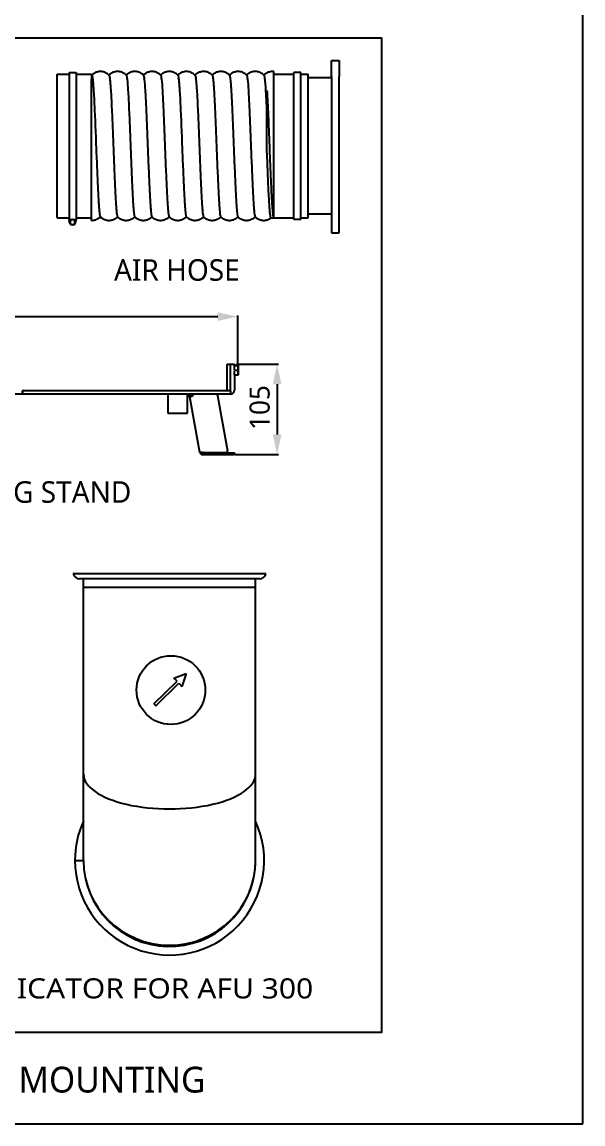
# Model space of a CAD drawing. Header units: millimetres. Extents: x 0 to 2800, y 0 to 1980.
# Drawn here: x 2148 to 2800, y 0 to 1281 of the extents above; entities that cross this region are included whole.
import ezdxf
from ezdxf.enums import TextEntityAlignment as Align

# ---------------------------------------------------------------- set-up
doc = ezdxf.new("R2010")
doc.units = ezdxf.units.MM
doc.header["$LTSCALE"] = 154
doc.header["$PDMODE"] = 3
doc.header["$PDSIZE"] = 8
doc.layers.get('0').update_dxf_attribs({"linetype": 'CONTINUOUS'})
doc.layers.get('Defpoints').update_dxf_attribs({"linetype": 'CONTINUOUS'})
doc.styles.get("Standard").update_dxf_attribs({"font": 'msyh.ttc'})
doc.dimstyles.new('DIMSTYLE_2', dxfattribs={"dimtxt": 23.333333, "dimasz": 23.333333, "dimexe": 1.5, "dimexo": 1, "dimgap": 0.875, "dimtad": 1, "dimdec": 0, "dimdsep": 46, "dimtxsty": 'Standard', "dimblk": '_FILLED', "dimblk1": '_FILLED', "dimblk2": '_FILLED', "dimcen": 0.09, "dimazin": 2, "dimtp": 0.01, "dimtm": 0.01, "dimtfac": 1, "dimtdec": 0, "dimtofl": 0, "dimtmove": 0, "dimatfit": 3, "dimldrblk": '_FILLED', "dimfxl": 1, "dimtolj": 1, "dimarcsym": 0})

# ---------------------------------------------------------------- blocks, each defined once
blk = doc.blocks.new('_FILLED')
at = {"color": 0, "linetype": 'ByBlock'}
blk.add_solid([(0, 0), (-1, 0.214), (-1, -0.214)], dxfattribs=at)
blk = doc.blocks.new('*D161')
at = {"color": 0, "linetype": 'Continuous', "lineweight": -2}
for p, q in [((1792.6, 883.1), (1792.6, 940.1)), ((1816, 938.6), (2375.3, 938.6)), ((2398.6, 882.8), (2398.6, 940.1))]:
    blk.add_line(p, q, dxfattribs=at)
at = {"layer": 'Defpoints', "color": 0}
for p in [(2398.6, 938.6), (1792.6, 882.1), (2398.6, 881.8)]:
    blk.add_point(p, dxfattribs=at)
at = {"color": 0, "linetype": 'ByBlock', "lineweight": -2, "xscale": 23.3333333333, "yscale": 23.3333333333, "zscale": 23.3333333333, "rotation": 180}
blk.add_blockref('_FILLED', (1792.6, 938.6), dxfattribs=at)
at = {"color": 0, "linetype": 'ByBlock', "lineweight": -2, "xscale": 23.3333333333, "yscale": 23.3333333333, "zscale": 23.3333333333}
blk.add_blockref('_FILLED', (2398.6, 938.6), dxfattribs=at)
at = {"color": 0, "insert": (2106.7, 970.6), "char_height": 23.33, "attachment_point": 2, "line_spacing_factor": 0.9}
blk.add_mtext('\\A1;607', dxfattribs=at)
blk = doc.blocks.new('*D162')
at = {"color": 0, "linetype": 'Continuous', "lineweight": -2}
for p, q in [((2397, 883.3), (2445.9, 883.3)), ((2444.4, 860), (2444.4, 801.6)), ((2395.5, 778.3), (2445.9, 778.3))]:
    blk.add_line(p, q, dxfattribs=at)
at = {"layer": 'Defpoints', "color": 0}
for p in [(2396, 883.3), (2394.5, 778.3), (2444.4, 778.3)]:
    blk.add_point(p, dxfattribs=at)
at = {"color": 0, "linetype": 'ByBlock', "lineweight": -2, "xscale": 23.3333333333, "yscale": 23.3333333333, "zscale": 23.3333333333}
for p, rotation in [((2444.4, 883.3), 90), ((2444.4, 778.3), 270)]:
    blk.add_blockref('_FILLED', p, dxfattribs=dict(at, rotation=rotation))
at = {"color": 0, "insert": (2412.4, 832.9), "char_height": 23.33, "attachment_point": 2, "rotation": 90, "line_spacing_factor": 0.9}
blk.add_mtext('\\A1;105', dxfattribs=at)
blk = doc.blocks.new('ARROW_4_BL0', base_point=(2413.8, 438.7))
at = {"color": 7, "linetype": 'Continuous'}
for p, q in [((2395, 422.2), (2422, 448.5)), ((2418.4, 452.2), (2432.6, 457.4)), ((2422, 448.5), (2418.4, 452.2)), ((2432.6, 457.4), (2427.7, 442.6)), ((2397.2, 419.9), (2424.1, 446.3)), ((2424.1, 446.3), (2427.7, 442.6)), ((2395, 422.2), (2397.2, 419.9))]:
    blk.add_line(p, q, dxfattribs=at)

msp = doc.modelspace()

# ---------------------------------------------------------------- linework, layer by layer
at = {"linetype": 'Continuous'}
for p, q in [((2800, 0), (2800, 1980)), ((2188.6354, 1053.42289), (2188.6354, 1220.62289)), ((2188.6354, 1220.62289), (2202.61729, 1220.62289)), ((2202.61729, 1222.62289), (2202.61729, 1051.42289)), ((2202.61729, 1222.62289), (2210.61729, 1222.62289)), ((2210.61729, 1222.62289), (2210.61729, 1051.42289)), ((2210.61729, 1220.62289), (2228.6354, 1220.62289)), ((2228.6354, 1220.62289), (2228.6354, 1214.26524)), ((2229.6369, 1220.01105), (2228.92351, 1219.3358)), ((2249.04388, 1219.18434), (2248.84885, 1219.38417)), ((2269.04388, 1219.18434), (2268.84885, 1219.38417)), ((2289.04388, 1219.18434), (2288.84885, 1219.38417)), ((2309.04388, 1219.18434), (2308.84885, 1219.38417)), ((2329.04388, 1219.18434), (2328.84885, 1219.38417)), ((2349.04388, 1219.18434), (2348.84885, 1219.38417)), ((2369.04388, 1219.18434), (2368.84885, 1219.38417)), ((2389.04388, 1219.18434), (2388.84885, 1219.38417)), ((2409.04388, 1219.18434), (2408.84885, 1219.38417)), ((2429.04388, 1219.18434), (2428.84885, 1219.38417)), ((2440.6354, 1053.23144), (2440.6354, 1223.42003)), ((2440.6354, 1220.62289), (2463.8354, 1220.62289)), ((2471.8354, 1222.62289), (2463.8354, 1222.62289)), ((2463.8354, 1051.42289), (2463.8354, 1222.62289)), ((2471.8354, 1051.42289), (2471.8354, 1222.62289)), ((2471.8354, 1220.62289), (2480.6354, 1220.62289)), ((2480.6354, 1053.42289), (2480.6354, 1220.62289)), ((2507.8354, 1217.82289), (2507.8354, 1056.22289)), ((2516.5949, 1056.05429), (2516.5949, 1217.73409)), ((2228.6354, 1050.51969), (2228.6354, 1214.26403)), ((2389.90623, 1215.23512), (2389.91099, 1215.19633)), ((2389.90623, 1215.23194), (2389.91099, 1215.19633)), ((2507.8354, 1216.22289), (2480.6354, 1216.22289)), ((2432.6354, 1130.47623), (2432.6354, 1201.34895)), ((2188.6354, 1053.42289), (2202.61729, 1053.42289)), ((2202.61729, 1051.42289), (2210.61729, 1051.42289)), ((2202.61729, 1050.01503), (2202.61729, 1051.23233)), ((2210.61729, 1053.42289), (2228.6354, 1053.42289)), ((2210.61729, 1050.01503), (2210.61729, 1051.23233)), ((2228.6354, 1050.52013), (2228.91026, 1050.51741)), ((2228.9098, 1050.51738), (2229.30087, 1050.52289)), ((2238.77662, 1054.86122), (2238.92351, 1054.70998)), ((2258.77662, 1054.86122), (2258.92351, 1054.70998)), ((2278.77662, 1054.86122), (2278.92351, 1054.70998)), ((2298.77662, 1054.86122), (2298.92351, 1054.70998)), ((2318.77662, 1054.86122), (2318.92351, 1054.70998)), ((2338.77681, 1054.86102), (2338.89111, 1054.74295)), ((2358.77662, 1054.86122), (2358.92351, 1054.70998)), ((2378.77662, 1054.86122), (2378.92351, 1054.70998)), ((2398.77662, 1054.86122), (2398.92351, 1054.70998)), ((2418.77662, 1054.86122), (2418.92351, 1054.70998)), ((2437.39347, 1053.42289), (2440.3791, 1053.42289)), ((2440.6354, 1053.42289), (2463.8354, 1053.42289)), ((2471.8354, 1051.42289), (2463.8354, 1051.42289)), ((2471.8354, 1053.42289), (2480.6354, 1053.42289)), ((2507.8354, 1057.82289), (2480.6354, 1057.82289)), ((2386.39187, 883.30102), (2394.87358, 883.30102)), ((2386.39187, 853.30102), (2386.39187, 883.30102)), ((2390.3311, 853.30102), (2390.3311, 883.30102)), ((2398.63234, 876.14933), (2394.80616, 876.14933)), ((2394.87358, 883.30102), (2394.87358, 881.84516)), ((2394.87358, 881.8753), (2398.63234, 881.8753)), ((2398.63234, 881.72361), (2394.87358, 881.72361)), ((2394.87358, 876.85151), (2394.87358, 881.72361)), ((2394.87358, 870.72675), (2394.87358, 875.46626)), ((2399.12358, 881.79946), (2399.12358, 870.80259)), ((2398.63234, 870.72675), (2394.87358, 870.72675)), ((2394.87358, 870.72675), (2394.87358, 853.30102)), ((2390.1558, 848.30102), (1801.59136, 848.30102)), ((2390.1558, 852.30102), (2147.91095, 852.30102)), ((2147.91095, 852.30102), (2147.91095, 848.30102)), ((2148.7789, 848.30102), (2148.7789, 852.30102)), ((2317.52616, 848.30102), (2317.52616, 826.30102)), ((2340.03971, 826.30102), (2340.03971, 848.30102)), ((2340.03971, 846.30102), (2342.03971, 846.30102)), ((2341.03971, 846.30102), (2341.03971, 848.30102)), ((2343.02452, 845.47467), (2345.97894, 845.99562)), ((2345.8678, 846.62596), (2347.27334, 848.30102)), ((2345.97894, 845.99562), (2345.8678, 846.62596)), ((2375.25929, 846.94287), (2386.58747, 782.69756)), ((2390.1558, 852.30102), (2390.1558, 848.30102)), ((2354.43192, 780.78008), (2343.02452, 845.47467)), ((2317.52616, 826.30102), (2340.03971, 826.30102)), ((2354.43192, 780.78008), (2357.38635, 781.30102)), ((2357.38635, 781.30102), (2357.55399, 780.35026)), ((2357.38635, 780.30102), (2357.55399, 780.30102)), ((2357.38635, 778.30102), (2357.38635, 780.30102)), ((2357.38635, 778.30102), (2394.86905, 778.30102)), ((2384.61785, 780.35026), (2357.55399, 780.35026)), ((2384.86919, 780.30102), (2394.86905, 780.30102)), ((2394.86905, 780.30102), (2394.86905, 778.30102)), ((2208.41981, 639.88297), (2207.4338, 639.71631)), ((2431.23799, 639.71631), (2207.4338, 639.71631)), ((2208.41981, 639.88297), (2430.25197, 639.88297)), ((2424.33589, 633.88297), (2214.33589, 633.88297)), ((2219.33593, 306.31987), (2219.33589, 633.88297)), ((2419.33589, 406.68559), (2419.33589, 633.88297)), ((2430.25197, 639.88297), (2431.23799, 639.71631)), ((2419.33589, 623.88297), (2219.33784, 623.88297)), ((2419.33586, 306.31987), (2419.33586, 406.65034)), ((2209.33594, 306.50185), (2219.33593, 306.49312)), ((2209.33594, 306.30986), (2219.33071, 306.31858)), ((0, 0), (2800, 0))]:
    msp.add_line(p, q, dxfattribs=at)
for p, q in [((2507.8354, 1216.22289), (2507.8354, 1236.22289)), ((2507.8354, 1236.22289), (2516.5949, 1236.22289)), ((2516.5949, 1236.22289), (2516.5949, 1217.73409)), ((2507.8354, 1056.22289), (2507.8354, 1036.22289)), ((2516.59494, 1036.22289), (2516.5949, 1056.05429)), ((2507.8354, 1036.22289), (2516.59494, 1036.22289))]:
    msp.add_line(p, q)
msp.add_lwpolyline([(1472.55821, 1262.74778), (2565.67544, 1262.74778), (2565.67544, 106.14533), (1472.55821, 106.14533)], close=True)
for points in [[(2229.04386, 1219.18432), (2228.84886, 1219.38412), (2228.6354, 1219.59409)], [(2238.91029, 1223.5284), (2238.45239, 1223.52085), (2237.33091, 1223.43865), (2236.22651, 1223.26802), (2235.15198, 1223.01287), (2234.11442, 1222.67886), (2233.11556, 1222.26946), (2232.15996, 1221.78892), (2231.25715, 1221.24615), (2230.41494, 1220.65049), (2229.6369, 1220.01105)], [(2248.84885, 1219.38417), (2248.12792, 1220.05974), (2247.34301, 1220.69778), (2246.49495, 1221.29035), (2245.58765, 1221.82865), (2244.62891, 1222.3037), (2243.62829, 1222.70689), (2242.59066, 1223.0343), (2241.51787, 1223.28264), (2240.41705, 1223.44667), (2239.30087, 1223.52289), (2238.9098, 1223.5284)], [(2258.91031, 1223.5284), (2258.46775, 1223.52135), (2257.35292, 1223.44113), (2256.2461, 1223.27184), (2255.15643, 1223.01411), (2254.09557, 1222.67196), (2253.07714, 1222.25188), (2252.10624, 1221.75914), (2251.19219, 1221.20344), (2250.35115, 1220.60147), (2249.58731, 1219.96705), (2248.89597, 1219.30778)], [(2268.84885, 1219.38417), (2268.12792, 1220.05974), (2267.34301, 1220.69778), (2266.49495, 1221.29035), (2265.58765, 1221.82865), (2264.62891, 1222.3037), (2263.62829, 1222.70689), (2262.59066, 1223.0343), (2261.51787, 1223.28264), (2260.41705, 1223.44667), (2259.30087, 1223.52289), (2258.9098, 1223.5284)], [(2278.91033, 1223.5284), (2278.52684, 1223.52311), (2277.45167, 1223.45186), (2276.36349, 1223.29414), (2275.26508, 1223.04398), (2274.17499, 1222.70083), (2273.12583, 1222.27414), (2272.12447, 1221.76928), (2271.18049, 1221.1957), (2270.3236, 1220.58012), (2269.56008, 1219.94272), (2268.91071, 1219.32079)], [(2288.84885, 1219.38417), (2288.12792, 1220.05974), (2287.34301, 1220.69778), (2286.49495, 1221.29035), (2285.58765, 1221.82865), (2284.62891, 1222.3037), (2283.62829, 1222.70689), (2282.59066, 1223.0343), (2281.51787, 1223.28264), (2280.41705, 1223.44667), (2279.30087, 1223.52289), (2278.9098, 1223.5284)], [(2298.91029, 1223.5284), (2298.45239, 1223.52085), (2297.33091, 1223.43865), (2296.22651, 1223.26802), (2295.15198, 1223.01287), (2294.11442, 1222.67886), (2293.11556, 1222.26946), (2292.15996, 1221.78892), (2291.25715, 1221.24615), (2290.41494, 1220.65049), (2289.6369, 1220.01105), (2288.92351, 1219.3358), (2288.90624, 1219.31802)], [(2308.84885, 1219.38417), (2308.12792, 1220.05974), (2307.34301, 1220.69778), (2306.49495, 1221.29035), (2305.58765, 1221.82865), (2304.62891, 1222.3037), (2303.62829, 1222.70689), (2302.59066, 1223.0343), (2301.51787, 1223.28264), (2300.41705, 1223.44667), (2299.30087, 1223.52289), (2298.9098, 1223.5284)], [(2318.91029, 1223.5284), (2318.45239, 1223.52085), (2317.33091, 1223.43865), (2316.22651, 1223.26802), (2315.15198, 1223.01287), (2314.11442, 1222.67886), (2313.11556, 1222.26946), (2312.15996, 1221.78892), (2311.25715, 1221.24615), (2310.41494, 1220.65049), (2309.6369, 1220.01105), (2308.92351, 1219.3358), (2308.90624, 1219.31802)], [(2328.84885, 1219.38417), (2328.12792, 1220.05974), (2327.34301, 1220.69778), (2326.49495, 1221.29035), (2325.58765, 1221.82865), (2324.62891, 1222.3037), (2323.62829, 1222.70689), (2322.59066, 1223.0343), (2321.51787, 1223.28264), (2320.41705, 1223.44667), (2319.30087, 1223.52289), (2318.9098, 1223.5284)], [(2338.91029, 1223.5284), (2338.45239, 1223.52085), (2337.33091, 1223.43865), (2336.22651, 1223.26802), (2335.15198, 1223.01287), (2334.11442, 1222.67886), (2333.11556, 1222.26946), (2332.15996, 1221.78892), (2331.25715, 1221.24615), (2330.41494, 1220.65049), (2329.6369, 1220.01105), (2328.92351, 1219.3358), (2328.90624, 1219.31802)], [(2348.84885, 1219.38417), (2348.12792, 1220.05974), (2347.34301, 1220.69778), (2346.49495, 1221.29035), (2345.58765, 1221.82865), (2344.62891, 1222.3037), (2343.62829, 1222.70689), (2342.59066, 1223.0343), (2341.51787, 1223.28264), (2340.41705, 1223.44667), (2339.30087, 1223.52289), (2338.9098, 1223.5284)], [(2358.91029, 1223.5284), (2358.45239, 1223.52085), (2357.33091, 1223.43865), (2356.22651, 1223.26802), (2355.15198, 1223.01287), (2354.11442, 1222.67886), (2353.11556, 1222.26946), (2352.15996, 1221.78892), (2351.25715, 1221.24615), (2350.41494, 1220.65049), (2349.6369, 1220.01105), (2348.92351, 1219.3358), (2348.90624, 1219.31802)], [(2368.84885, 1219.38417), (2368.12792, 1220.05974), (2367.34301, 1220.69778), (2366.49495, 1221.29035), (2365.58765, 1221.82865), (2364.62891, 1222.3037), (2363.62829, 1222.70689), (2362.59066, 1223.0343), (2361.51787, 1223.28264), (2360.41705, 1223.44667), (2359.30087, 1223.52289), (2358.9098, 1223.5284)], [(2378.91029, 1223.5284), (2378.45239, 1223.52085), (2377.33091, 1223.43865), (2376.22651, 1223.26802), (2375.15198, 1223.01287), (2374.11442, 1222.67886), (2373.11556, 1222.26946), (2372.15996, 1221.78892), (2371.25715, 1221.24615), (2370.41494, 1220.65049), (2369.6369, 1220.01105), (2368.92351, 1219.3358), (2368.90624, 1219.31802)], [(2388.84885, 1219.38417), (2388.12792, 1220.05974), (2387.34301, 1220.69778), (2386.49495, 1221.29035), (2385.58765, 1221.82865), (2384.62891, 1222.3037), (2383.62829, 1222.70689), (2382.59066, 1223.0343), (2381.51787, 1223.28264), (2380.41705, 1223.44667), (2379.30087, 1223.52289), (2378.9098, 1223.5284)], [(2398.91029, 1223.5284), (2398.45239, 1223.52085), (2397.33091, 1223.43865), (2396.22651, 1223.26802), (2395.15198, 1223.01287), (2394.11442, 1222.67886), (2393.11556, 1222.26946), (2392.15996, 1221.78892), (2391.25715, 1221.24615), (2390.41494, 1220.65049), (2389.6369, 1220.01105), (2388.92351, 1219.3358), (2388.90624, 1219.31802)], [(2408.84885, 1219.38417), (2408.12792, 1220.05974), (2407.34301, 1220.69778), (2406.49495, 1221.29035), (2405.58765, 1221.82865), (2404.62891, 1222.3037), (2403.62829, 1222.70689), (2402.59066, 1223.0343), (2401.51787, 1223.28264), (2400.41705, 1223.44667), (2399.30087, 1223.52289), (2398.9098, 1223.5284)], [(2418.91033, 1223.5284), (2418.50904, 1223.5226), (2417.42207, 1223.44872), (2416.32856, 1223.28761), (2415.23335, 1223.03536), (2414.15275, 1222.6928), (2413.11319, 1222.26839), (2412.12076, 1221.76722), (2411.18526, 1221.19886), (2410.33267, 1220.58716), (2409.56874, 1219.95047), (2408.88408, 1219.29565)], [(2428.84885, 1219.38417), (2428.12792, 1220.05974), (2427.34301, 1220.69778), (2426.49495, 1221.29035), (2425.58765, 1221.82865), (2424.62891, 1222.3037), (2423.62829, 1222.70689), (2422.59066, 1223.0343), (2421.51787, 1223.28264), (2420.41705, 1223.44667), (2419.30087, 1223.52289), (2418.9098, 1223.5284)], [(2438.91029, 1223.5284), (2438.45239, 1223.52085), (2437.33091, 1223.43865), (2436.22651, 1223.26802), (2435.15198, 1223.01287), (2434.11442, 1222.67886), (2433.11556, 1222.26946), (2432.15996, 1221.78892), (2431.25715, 1221.24615), (2430.41494, 1220.65049), (2429.6369, 1220.01105), (2428.92351, 1219.3358), (2428.90624, 1219.31802)], [(2440.6354, 1223.42124), (2440.41705, 1223.44667), (2439.30087, 1223.5229), (2438.9098, 1223.52841)], [(2229.30087, 1050.52289), (2230.41705, 1050.59912), (2231.51787, 1050.76314), (2232.59066, 1051.01149), (2233.62829, 1051.3389), (2234.62891, 1051.74208), (2235.58765, 1052.21713), (2236.49495, 1052.75544), (2237.34301, 1053.34801), (2238.12792, 1053.98604), (2238.84885, 1054.66161), (2238.91339, 1054.72774)], [(2238.92351, 1054.70998), (2239.6369, 1054.03473), (2240.41494, 1053.3953), (2241.25715, 1052.79964), (2242.15996, 1052.25686), (2243.11556, 1051.77632), (2244.11442, 1051.36692), (2245.15198, 1051.03291), (2246.22651, 1050.77776), (2247.33091, 1050.60714), (2248.45239, 1050.52493), (2248.91029, 1050.51738)], [(2248.9098, 1050.51738), (2249.30087, 1050.52289), (2250.41705, 1050.59912), (2251.51787, 1050.76314), (2252.59066, 1051.01149), (2253.62829, 1051.3389), (2254.62891, 1051.74208), (2255.58765, 1052.21713), (2256.49495, 1052.75544), (2257.34301, 1053.34801), (2258.12792, 1053.98604), (2258.84885, 1054.66161), (2258.91339, 1054.72774)], [(2258.92351, 1054.70998), (2259.6369, 1054.03473), (2260.41494, 1053.3953), (2261.25715, 1052.79964), (2262.15996, 1052.25686), (2263.11556, 1051.77632), (2264.11442, 1051.36692), (2265.15198, 1051.03291), (2266.22651, 1050.77776), (2267.33091, 1050.60714), (2268.45239, 1050.52493), (2268.91029, 1050.51738)], [(2268.9098, 1050.51738), (2269.30087, 1050.52289), (2270.41705, 1050.59912), (2271.51787, 1050.76314), (2272.59066, 1051.01149), (2273.62829, 1051.3389), (2274.62891, 1051.74208), (2275.58765, 1052.21713), (2276.49495, 1052.75544), (2277.34301, 1053.34801), (2278.12792, 1053.98604), (2278.84885, 1054.66161), (2278.91339, 1054.72774)], [(2278.92351, 1054.70998), (2279.6369, 1054.03473), (2280.41494, 1053.3953), (2281.25715, 1052.79964), (2282.15996, 1052.25686), (2283.11556, 1051.77632), (2284.11442, 1051.36692), (2285.15198, 1051.03291), (2286.22651, 1050.77776), (2287.33091, 1050.60714), (2288.45239, 1050.52493), (2288.91029, 1050.51738)], [(2288.9098, 1050.51738), (2289.30087, 1050.52289), (2290.41705, 1050.59912), (2291.51787, 1050.76314), (2292.59066, 1051.01149), (2293.62829, 1051.3389), (2294.62891, 1051.74208), (2295.58765, 1052.21713), (2296.49495, 1052.75544), (2297.34301, 1053.34801), (2298.12792, 1053.98604), (2298.84885, 1054.66161), (2298.91339, 1054.72774)], [(2298.92351, 1054.70998), (2299.6369, 1054.03473), (2300.41494, 1053.3953), (2301.25715, 1052.79964), (2302.15996, 1052.25686), (2303.11556, 1051.77632), (2304.11442, 1051.36692), (2305.15198, 1051.03291), (2306.22651, 1050.77776), (2307.33091, 1050.60714), (2308.45239, 1050.52493), (2308.91029, 1050.51738)], [(2308.9098, 1050.51738), (2309.30087, 1050.52289), (2310.41705, 1050.59912), (2311.51787, 1050.76314), (2312.59066, 1051.01149), (2313.62829, 1051.3389), (2314.62891, 1051.74208), (2315.58765, 1052.21713), (2316.49495, 1052.75544), (2317.34301, 1053.34801), (2318.12792, 1053.98604), (2318.84885, 1054.66161), (2318.91339, 1054.72774)], [(2318.92351, 1054.70998), (2319.6369, 1054.03473), (2320.41494, 1053.3953), (2321.25715, 1052.79964), (2322.15996, 1052.25686), (2323.11556, 1051.77632), (2324.11442, 1051.36692), (2325.15198, 1051.03291), (2326.22651, 1050.77776), (2327.33091, 1050.60714), (2328.45239, 1050.52493), (2328.91029, 1050.51738)], [(2328.9098, 1050.51738), (2329.30087, 1050.52289), (2330.41705, 1050.59912), (2331.51787, 1050.76314), (2332.59066, 1051.01149), (2333.62829, 1051.3389), (2334.62891, 1051.74208), (2335.58765, 1052.21713), (2336.49495, 1052.75544), (2337.34301, 1053.34801), (2338.12792, 1053.98604), (2338.84885, 1054.66161), (2338.91338, 1054.72773)], [(2338.89111, 1054.74295), (2339.58204, 1054.08342), (2340.35105, 1053.44439), (2341.2066, 1052.83282), (2342.14292, 1052.26628), (2343.13529, 1051.76734), (2344.1746, 1051.34509), (2345.25396, 1051.00481), (2346.34635, 1050.75484), (2347.43528, 1050.59566), (2348.51626, 1050.52297), (2348.91033, 1050.51738)], [(2348.9098, 1050.51738), (2349.30087, 1050.52289), (2350.41705, 1050.59912), (2351.51787, 1050.76314), (2352.59066, 1051.01149), (2353.62829, 1051.3389), (2354.62891, 1051.74208), (2355.58765, 1052.21713), (2356.49495, 1052.75544), (2357.34301, 1053.34801), (2358.12792, 1053.98604), (2358.84885, 1054.66161), (2358.91339, 1054.72774)], [(2358.92351, 1054.70998), (2359.6369, 1054.03473), (2360.41494, 1053.3953), (2361.25715, 1052.79964), (2362.15996, 1052.25686), (2363.11556, 1051.77632), (2364.11442, 1051.36692), (2365.15198, 1051.03291), (2366.22651, 1050.77776), (2367.33091, 1050.60714), (2368.45239, 1050.52493), (2368.91029, 1050.51738)], [(2368.9098, 1050.51738), (2369.30087, 1050.52289), (2370.41705, 1050.59912), (2371.51787, 1050.76314), (2372.59066, 1051.01149), (2373.62829, 1051.3389), (2374.62891, 1051.74208), (2375.58765, 1052.21713), (2376.49495, 1052.75544), (2377.34301, 1053.34801), (2378.12792, 1053.98604), (2378.84885, 1054.66161), (2378.91339, 1054.72774)], [(2378.92351, 1054.70998), (2379.6369, 1054.03473), (2380.41494, 1053.3953), (2381.25715, 1052.79964), (2382.15996, 1052.25686), (2383.11556, 1051.77632), (2384.11442, 1051.36692), (2385.15198, 1051.03291), (2386.22651, 1050.77776), (2387.33091, 1050.60714), (2388.45239, 1050.52493), (2388.91029, 1050.51738)], [(2388.9098, 1050.51738), (2389.30087, 1050.52289), (2390.41705, 1050.59912), (2391.51787, 1050.76314), (2392.59066, 1051.01149), (2393.62829, 1051.3389), (2394.62891, 1051.74208), (2395.58765, 1052.21713), (2396.49495, 1052.75544), (2397.34301, 1053.34801), (2398.12792, 1053.98604), (2398.84885, 1054.66161), (2398.91339, 1054.72774)], [(2398.92351, 1054.70998), (2399.6369, 1054.03473), (2400.41494, 1053.3953), (2401.25715, 1052.79964), (2402.15996, 1052.25686), (2403.11556, 1051.77632), (2404.11442, 1051.36692), (2405.15198, 1051.03291), (2406.22651, 1050.77776), (2407.33091, 1050.60714), (2408.45239, 1050.52493), (2408.91029, 1050.51738)], [(2408.9098, 1050.51738), (2409.30087, 1050.52289), (2410.41705, 1050.59912), (2411.51787, 1050.76314), (2412.59066, 1051.01149), (2413.62829, 1051.3389), (2414.62891, 1051.74208), (2415.58765, 1052.21713), (2416.49495, 1052.75544), (2417.34301, 1053.34801), (2418.12792, 1053.98604), (2418.84885, 1054.66161), (2418.91339, 1054.72774)], [(2418.92351, 1054.70998), (2419.6369, 1054.03473), (2420.41494, 1053.3953), (2421.25715, 1052.79964), (2422.15996, 1052.25686), (2423.11556, 1051.77632), (2424.11442, 1051.36692), (2425.15198, 1051.03291), (2426.22651, 1050.77776), (2427.33091, 1050.60714), (2428.45239, 1050.52493), (2428.91029, 1050.51738)], [(2428.9098, 1050.51738), (2429.30087, 1050.52289), (2430.41705, 1050.59912), (2431.51787, 1050.76314), (2432.59066, 1051.01149), (2433.62829, 1051.3389), (2434.62891, 1051.74208), (2435.58765, 1052.21713)], [(2435.58765, 1052.21713), (2436.49495, 1052.75544), (2437.34301, 1053.34801), (2437.41097, 1053.40003)], [(2440.32972, 1053.46091), (2440.41496, 1053.39528), (2440.6354, 1053.23027)]]:
    msp.add_lwpolyline(points, dxfattribs=at)
msp.add_circle((2320.92111, 504.42498), 40, dxfattribs=at)
for centre, radius, start, end in [((2165.20991, 1207.27382), 65.18432, 7.01845907, 7.3112368), ((2179.44907, 1206.55963), 70.98926, 6.85962138, 7.10056693), ((2198.06857, 1206.39169), 72.37993, 6.84863402, 7.02988272), ((2192.29885, 1205.69804), 78.1912, 6.70941239, 6.84913308), ((2218.07369, 1206.39232), 72.37478, 6.84892503, 7.0298944), ((2212.23019, 1205.68985), 78.26035, 6.70554585, 6.84937211), ((2238.13327, 1206.39959), 72.31476, 6.85146443, 7.03086874), ((2231.64129, 1205.61961), 78.85342, 6.67254277, 6.85142152), ((2269.40198, 1207.80144), 60.95919, 7.01889781, 7.6061694), ((2283.48038, 1207.05834), 66.92722, 7.01405296, 7.20074385), ((2278.05586, 1206.3904), 72.39271, 6.86350884, 7.01448193), ((2303.01819, 1207.00098), 67.39296, 7.01258612, 7.17215662), ((2298.01498, 1206.38543), 72.43389, 6.86292531, 7.01267425), ((2317.44706, 1206.31654), 73.00597, 6.8563539, 6.98624289), ((2338.13842, 1206.40022), 72.30957, 6.85186756, 7.03077241), ((2331.52796, 1205.60611), 78.96755, 6.66632229, 6.85171916), ((2206.36705, 1051.24251), 3.74933, 176.77642102, 180.18640134), ((2206.41605, 1051.24263), 3.79834, 180.18581641, 183.1689355), ((2202.48734, 1051.05492), 0.42788, 350.54956772, 359.8254901), ((2206.59664, 1048.6205), 2.8418, 137.03277478, 138.74324045), ((2206.60875, 1048.60674), 2.86089, 110.69031585, 116.69403607), ((2206.62466, 1048.57444), 2.89738, 103.15289176, 110.75903324), ((2206.63644, 1048.53222), 2.94041, 102.58913876, 109.69028102), ((2206.58745, 1048.48801), 2.98535, 73.55033647, 77.3317742), ((2206.59747, 1048.52195), 2.94997, 70.3762283, 73.55029936), ((2206.61078, 1048.57674), 2.89493, 68.38820031, 73.48480138), ((2206.63258, 1048.61297), 2.85239, 63.27831645, 68.52752609), ((2206.63332, 1048.61572), 2.84863, 41.14122155, 43.54962412), ((2206.64869, 1048.63242), 2.82629, 41.09131271, 43.51893511), ((2206.84755, 1051.24008), 3.76918, 359.8517651, 3.33108186), ((2206.80958, 1051.24013), 3.80715, 357.05333887, 359.85257795), ((2206.61223, 1049.45141), 3.98905, 208.00116024, 257.70537739), ((2387.41675, 878.02219), 11.81059, 15.00542277, 18.26417217), ((2386.70044, 880.07635), 12.56152, 341.78263017, 343.16153355), ((2387.29057, 872.31208), 11.97331, 17.27881178, 18.69216487), ((2392.18019, 873.43867), 6.94339, 357.61975702, 359.99479437), ((2342.03971, 845.30102), 3, 10, 89.99999999), ((2342.03971, 845.30102), 1, 10, 90), ((2373.28967, 846.59557), 2, 10, 58.50936881), ((2389.87358, 853.30102), 5, 273.2310829, 0), ((2385.22536, 853.30609), 5.10592, 345.17887764, 354.09703634), ((2385.27035, 853.30205), 5.06075, 354.09008732, 359.98835713), ((2384.61785, 782.35026), 2, 270, 10), ((2357.38635, 781.30102), 3, 190, 270), ((2357.38635, 781.30102), 1, 190, 270), ((2341.88144, 939.92934), 159.61311, 275.23303114, 275.4729778), ((2358.98072, 808.83497), 27.8037, 266.34310005, 266.56786675), ((2214.33589, 640.88297), 7, 189.59406823, 270), ((2424.33589, 640.88297), 7, 270, 350.40593177), ((2319.33589, 306.40585), 110, 155.39930382, 179.95), ((2319.33589, 306.40585), 110, 180.05, 24.59983508), ((2319.33589, 306.40585), 100, 180.05, 356.97602113)]:
    msp.add_arc(centre, radius, start, end, dxfattribs=at)
for centre, ratio, start_param, end_param in [((2319.33589, 406.68559), 0.4040262258, 3.1415926536, 6.2831853072), ((2319.33589, 306.40585), 0.9852905151, -3.140719989, -0.0008726646)]:
    msp.add_ellipse(centre, major_axis=(100, 0), ratio=ratio, start_param=start_param, end_param=end_param, dxfattribs=at)
for points, knots in [([(2228.99268, 1219.22775), (2229.00162, 1219.22195), (2229.01954, 1219.20837), (2229.03574, 1219.19281), (2229.04385, 1219.1843)], [0, 0, 0, 0, 0.4755716849, 1, 1, 1, 1]), ([(2229.17094, 1218.98694), (2229.20472, 1218.91743), (2229.36182, 1218.52133), (2229.45243, 1218.10329), (2229.52115, 1217.76222)], [0, 0, 0, 0, 0.1817634507, 1, 1, 1, 1]), ([(2229.52115, 1217.76222), (2229.55189, 1217.60966), (2229.68704, 1216.88201), (2229.78985, 1216.14876), (2229.86425, 1215.56912)], [0, 0, 0, 0, 0.2102900411, 1, 1, 1, 1]), ([(2249.19753, 1218.92939), (2249.23121, 1218.85288), (2249.38686, 1218.42734), (2249.47945, 1217.9823), (2249.54911, 1217.62013)], [0, 0, 0, 0, 0.1847638843, 1, 1, 1, 1]), ([(2249.54911, 1217.62013), (2249.57989, 1217.46011), (2249.71492, 1216.70145), (2249.81877, 1215.9376), (2249.89389, 1215.3347)], [0, 0, 0, 0, 0.2114840605, 1, 1, 1, 1]), ([(2269.04384, 1219.18431), (2269.14045, 1219.08284), (2269.28913, 1218.72246), (2269.38709, 1218.36393), (2269.44078, 1218.13385)], [0, 0, 0, 0, 0.3722424639, 1, 1, 1, 1]), ([(2269.44078, 1218.13385), (2269.48394, 1217.9489), (2269.67896, 1216.99444), (2269.80842, 1216.02811), (2269.90438, 1215.25006)], [0, 0, 0, 0, 0.1950169759, 1, 1, 1, 1]), ([(2289.04384, 1219.18431), (2289.14087, 1219.0824), (2289.28998, 1218.72), (2289.38823, 1218.35964), (2289.44208, 1218.12829)], [0, 0, 0, 0, 0.3720107294, 1, 1, 1, 1]), ([(2289.44208, 1218.12829), (2289.48509, 1217.94348), (2289.6794, 1216.99083), (2289.80863, 1216.0264), (2289.90438, 1215.25007)], [0, 0, 0, 0, 0.1952151509, 1, 1, 1, 1]), ([(2309.04384, 1219.18431), (2309.14108, 1219.08218), (2309.29039, 1218.7188), (2309.38878, 1218.35755), (2309.44271, 1218.12557)], [0, 0, 0, 0, 0.3718984002, 1, 1, 1, 1]), ([(2309.44271, 1218.12557), (2309.48564, 1217.94091), (2309.67953, 1216.98951), (2309.80862, 1216.02639), (2309.90424, 1215.25121)], [0, 0, 0, 0, 0.1953230754, 1, 1, 1, 1]), ([(2329.04384, 1219.18431), (2329.15356, 1219.06907), (2329.31436, 1218.64591), (2329.42112, 1218.2309), (2329.47961, 1217.96111)], [0, 0, 0, 0, 0.365637619, 1, 1, 1, 1]), ([(2329.47961, 1217.96111), (2329.51073, 1217.81753), (2329.64823, 1217.12442), (2329.75061, 1216.42486), (2329.82481, 1215.87019)], [0, 0, 0, 0, 0.2079329493, 1, 1, 1, 1]), ([(2349.18494, 1218.95735), (2349.21864, 1218.88421), (2349.37485, 1218.47296), (2349.46648, 1218.04112), (2349.53567, 1217.68927)], [0, 0, 0, 0, 0.1833983777, 1, 1, 1, 1]), ([(2349.53567, 1217.68927), (2349.56644, 1217.5328), (2349.70157, 1216.78877), (2349.80495, 1216.03935), (2349.87975, 1215.44741)], [0, 0, 0, 0, 0.2109097463, 1, 1, 1, 1]), ([(2369.18964, 1218.94706), (2369.22322, 1218.8729), (2369.37868, 1218.45801), (2369.47048, 1218.02304), (2369.53967, 1217.66884)], [0, 0, 0, 0, 0.1840425836, 1, 1, 1, 1]), ([(2369.53967, 1217.66884), (2369.57043, 1217.51137), (2369.70547, 1216.76334), (2369.80896, 1216.00998), (2369.88383, 1215.41506)], [0, 0, 0, 0, 0.2110945712, 1, 1, 1, 1]), ([(2389.04384, 1219.18431), (2389.05978, 1219.16757), (2389.1331, 1219.07528), (2389.18285, 1218.96702), (2389.2186, 1218.87972)], [0, 0, 0, 0, 0.1967743052, 1, 1, 1, 1]), ([(2389.2186, 1218.87972), (2389.25172, 1218.79885), (2389.40398, 1218.35782), (2389.49714, 1217.89934), (2389.56674, 1217.52719)], [0, 0, 0, 0, 0.1875339657, 1, 1, 1, 1]), ([(2389.56674, 1217.52719), (2389.59695, 1217.36566), (2389.72914, 1216.60455), (2389.83192, 1215.83866), (2389.90623, 1215.23512)], [0, 0, 0, 0, 0.2127512413, 1, 1, 1, 1]), ([(2409.04384, 1219.18431), (2409.14257, 1219.08061), (2409.29334, 1218.71018), (2409.39273, 1218.34254), (2409.44722, 1218.10609)], [0, 0, 0, 0, 0.3711007102, 1, 1, 1, 1]), ([(2409.44722, 1218.10609), (2409.48965, 1217.92196), (2409.68108, 1216.97683), (2409.80937, 1216.02033), (2409.90426, 1215.25108)], [0, 0, 0, 0, 0.1960071795, 1, 1, 1, 1]), ([(2429.04384, 1219.18431), (2429.15623, 1219.06627), (2429.3193, 1218.63013), (2429.42783, 1218.20356), (2429.48726, 1217.92557)], [0, 0, 0, 0, 0.3644122265, 1, 1, 1, 1]), ([(2429.48726, 1217.92557), (2429.51834, 1217.78019), (2429.65554, 1217.07988), (2429.75808, 1216.37329), (2429.83238, 1215.81334)], [0, 0, 0, 0, 0.208354909, 1, 1, 1, 1]), ([(2229.90579, 1215.23863), (2230.11891, 1213.50835), (2230.50209, 1209.35399), (2231.27121, 1198.71499), (2232.10007, 1181.60438), (2233.11669, 1158.00964), (2234.08206, 1132.09132), (2234.9535, 1110.37233), (2235.65891, 1093.96705), (2236.15783, 1083.22071), (2236.67522, 1073.90405), (2237.1888, 1066.28096), (2237.68565, 1060.59747), (2238.05006, 1057.4845), (2238.29419, 1056.28797)], [0, 0, 0, 0, 0.0328512662, 0.0785921627, 0.201001594, 0.3556217686, 0.5236254067, 0.6897306024, 0.7652148232, 0.8330470408, 0.8924442238, 0.9410512275, 0.9769885201, 1, 1, 1, 1]), ([(2249.93017, 1215.03839), (2250.14326, 1213.26767), (2250.52846, 1209.0318), (2251.29881, 1198.23613), (2252.12894, 1180.94165), (2253.15108, 1157.17087), (2254.11655, 1131.14732), (2254.99378, 1109.41039), (2255.69957, 1093.0445), (2256.20033, 1082.37547), (2256.72115, 1073.16684), (2257.23323, 1065.68489), (2257.73081, 1060.17319), (2258.09272, 1057.17941), (2258.34524, 1056.04859)], [0, 0, 0, 0, 0.0335984363, 0.0801051438, 0.2038923618, 0.3597450846, 0.5283360528, 0.6944712043, 0.7695698419, 0.8369342145, 0.8956755406, 0.9433343731, 0.9781723184, 1, 1, 1, 1]), ([(2269.95456, 1214.83343), (2270.45935, 1210.5429), (2271.20621, 1199.61779), (2272.1652, 1180.38852), (2273.17393, 1156.51236), (2274.14325, 1130.45072), (2275.02203, 1108.73373), (2275.72731, 1092.41969), (2276.22875, 1081.81814), (2276.75116, 1072.69373), (2277.26135, 1065.3129), (2277.75914, 1059.91699), (2278.11872, 1057.00104), (2278.3765, 1055.9126)], [0, 0, 0, 0, 0.0814196582, 0.2062485698, 0.3629147685, 0.5317786473, 0.6977689534, 0.7725372279, 0.8395325263, 0.8977881698, 0.944796, 0.9789192843, 1, 1, 1, 1]), ([(2289.95519, 1214.82806), (2290.45874, 1210.54569), (2291.20461, 1199.64433), (2292.16205, 1180.45809), (2293.169, 1156.63333), (2294.1371, 1130.61802), (2295.01392, 1108.928), (2295.71831, 1092.62253), (2296.2188, 1082.01379), (2296.73985, 1072.87158), (2297.25021, 1065.46154), (2297.74708, 1060.02478), (2298.10737, 1057.07955), (2298.36221, 1055.97377)], [0, 0, 0, 0, 0.0812991284, 0.2058898397, 0.3622577821, 0.5308811922, 0.6967468182, 0.7715460373, 0.8386042778, 0.8969868932, 0.9442106232, 0.9786044346, 1, 1, 1, 1]), ([(2309.96059, 1214.78197), (2310.46416, 1210.47839), (2311.21156, 1199.53442), (2312.16944, 1180.28452), (2313.17834, 1156.40495), (2314.14684, 1130.353), (2315.02548, 1108.65182), (2315.73025, 1092.35366), (2316.23149, 1081.76527), (2316.75372, 1072.65374), (2317.26351, 1065.28515), (2317.761, 1059.90027), (2318.12029, 1056.99094), (2318.37816, 1055.9056)], [0, 0, 0, 0, 0.0816841431, 0.2066642261, 0.3634023271, 0.5322344112, 0.6981390042, 0.7728416734, 0.8397750651, 0.8979661719, 0.9449064105, 0.9789695376, 1, 1, 1, 1]), ([(2329.90434, 1215.25045), (2330.11656, 1213.52986), (2330.49824, 1209.39956), (2331.26461, 1198.82188), (2332.09113, 1181.80739), (2333.1034, 1158.32988), (2334.06672, 1132.51357), (2334.93354, 1110.8505), (2335.63729, 1094.46012), (2336.13437, 1083.69415), (2336.64883, 1074.33522), (2337.16214, 1066.64419), (2337.65792, 1060.86744), (2338.02296, 1057.68652), (2338.26175, 1056.45138)], [0, 0, 0, 0, 0.0326995641, 0.0782141552, 0.2000397619, 0.353970607, 0.5214670761, 0.6873193356, 0.7629043537, 0.8309070304, 0.8905988103, 0.9397029437, 0.976271664, 1, 1, 1, 1]), ([(2349.92978, 1215.04166), (2350.14169, 1213.2813), (2350.52505, 1209.07216), (2351.2919, 1198.34751), (2352.11901, 1181.16748), (2353.1359, 1157.53886), (2354.09854, 1131.64041), (2354.97026, 1109.97351), (2355.67387, 1093.6274), (2356.17219, 1082.93566), (2356.68938, 1073.67595), (2357.20153, 1066.11161), (2357.69728, 1060.48623), (2358.06049, 1057.41034), (2358.30573, 1056.232)], [0, 0, 0, 0, 0.0334406598, 0.079692828, 0.2027875869, 0.3578059932, 0.5257593422, 0.6915744525, 0.7667813301, 0.8343395799, 0.8934387545, 0.9417018227, 0.9772999443, 1, 1, 1, 1]), ([(2369.92987, 1215.04088), (2370.1417, 1213.28112), (2370.52492, 1209.07364), (2371.29151, 1198.3537), (2372.11838, 1181.18161), (2373.1349, 1157.56314), (2374.09732, 1131.6739), (2374.96864, 1110.01239), (2375.67208, 1093.66807), (2376.17023, 1082.97501), (2376.68715, 1073.71197), (2377.19928, 1066.14202), (2377.69491, 1060.50877), (2378.05819, 1057.42714), (2378.30292, 1056.24549)], [0, 0, 0, 0, 0.0334323155, 0.079668759, 0.2027171603, 0.3576774246, 0.5255846347, 0.6913749303, 0.7665882549, 0.834159162, 0.8932823884, 0.9415871396, 0.9772385585, 1, 1, 1, 1]), ([(2389.93093, 1215.03204), (2390.14408, 1213.25957), (2390.52943, 1209.01991), (2391.29998, 1198.21598), (2392.13031, 1180.91029), (2393.15287, 1157.12721), (2394.11848, 1131.09441), (2394.99615, 1109.35359), (2395.70207, 1092.98802), (2396.203, 1082.32254), (2396.72411, 1073.11981), (2397.23612, 1065.6463), (2397.73384, 1060.14551), (2398.09558, 1057.1594), (2398.34874, 1056.03296)], [0, 0, 0, 0, 0.0336291732, 0.0801718996, 0.2040356042, 0.3599671178, 0.528607702, 0.6947590815, 0.7698406897, 0.8371813163, 0.8958845571, 0.943484374, 0.9782514913, 1, 1, 1, 1]), ([(2409.96162, 1214.77321), (2410.46498, 1210.46733), (2411.21248, 1199.51993), (2412.17019, 1180.26613), (2413.17914, 1156.38551), (2414.14751, 1130.3348), (2415.02614, 1108.63607), (2415.73084, 1092.34054), (2416.23205, 1081.75447), (2416.75426, 1072.64529), (2417.26398, 1065.27907), (2417.76143, 1059.89644), (2418.12066, 1056.98851), (2418.37858, 1055.90385)], [0, 0, 0, 0, 0.0817303485, 0.2067384018, 0.3634914842, 0.5323203696, 0.698211475, 0.772902682, 0.8398249474, 0.8980038761, 0.9449306051, 0.978980997, 1, 1, 1, 1]), ([(2429.83238, 1215.81334), (2430.14203, 1213.47964), (2430.64937, 1207.60092), (2431.67543, 1191.99676), (2432.21924, 1178.72036), (2432.63496, 1168.98706)], [0, 0, 0, 0, 0.1505282171, 0.3770713825, 1, 1, 1, 1]), ([(2432.63584, 1201.34814), (2433.01192, 1195.11208), (2433.66424, 1181.18996), (2434.60572, 1158.9663), (2435.50376, 1134.6927), (2436.2955, 1114.22712), (2436.95138, 1098.52101), (2437.41293, 1087.91634), (2437.87776, 1078.42006), (2438.35778, 1070.22455), (2438.77566, 1064.31187), (2439.11195, 1060.41444), (2439.34126, 1058.14662), (2439.57015, 1056.32929), (2439.79239, 1054.94204), (2440.0219, 1054.04833), (2440.19832, 1053.5623), (2440.33025, 1053.4605)], [0, 0, 0, 0, 0.1264743176, 0.2821396492, 0.4503113873, 0.6182113059, 0.6967620473, 0.7685480805, 0.833099664, 0.8892344726, 0.9347474789, 0.9530797866, 0.9684442508, 0.9808517186, 0.9902583367, 0.9966264624, 1, 1, 1, 1]), ([(2437.08687, 1053.79935), (2436.95446, 1054.12401), (2436.74993, 1055.00843), (2436.34141, 1057.56491), (2435.90153, 1062.26419), (2435.35834, 1069.58671), (2434.81199, 1078.96137), (2434.27989, 1090.07173), (2433.53989, 1107.42721), (2432.99274, 1121.05271), (2432.63615, 1130.47635)], [0, 0, 0, 0, 0.0136867943, 0.0351889543, 0.1011882544, 0.1976762441, 0.3219151316, 0.4676948328, 0.6318818435, 1, 1, 1, 1]), ([(2202.90941, 1050.98466), (2202.90714, 1050.97104), (2202.90127, 1050.94409), (2202.89268, 1050.91787), (2202.88772, 1050.90508)], [0, 0, 0, 0, 0.5016089461, 1, 1, 1, 1]), ([(2206.61729, 1051.35489), (2205.88525, 1051.35489), (2204.35973, 1050.74349), (2203.74893, 1049.21787), (2203.7491, 1048.48609)], [0, 0, 0, 0, 0.500089633, 1, 1, 1, 1]), ([(2209.48549, 1048.48609), (2209.48566, 1049.21787), (2208.87486, 1050.74349), (2207.34934, 1051.35489), (2206.61729, 1051.35489)], [0, 0, 0, 0, 0.4999104478, 1, 1, 1, 1]), ([(2210.34687, 1050.90508), (2210.33776, 1050.92855), (2210.32411, 1050.97762), (2210.31956, 1051.0283), (2210.31951, 1051.05371)], [0, 0, 0, 0, 0.4977266026, 1, 1, 1, 1]), ([(2238.29419, 1056.28797), (2238.35881, 1055.97127), (2238.47789, 1055.49034), (2238.65152, 1054.99268), (2238.77659, 1054.86125)], [0, 0, 0, 0, 0.6404888901, 1, 1, 1, 1]), ([(2238.77659, 1054.86125), (2238.81129, 1054.82478), (2238.91042, 1054.75755), (2239.00918, 1054.82507), (2239.04384, 1054.86148)], [0, 0, 0, 0, 0.5004025214, 1, 1, 1, 1]), ([(2258.34524, 1056.04859), (2258.40363, 1055.78713), (2258.51044, 1055.3839), (2258.66944, 1054.97385), (2258.77659, 1054.86125)], [0, 0, 0, 0, 0.6328365349, 1, 1, 1, 1]), ([(2278.3765, 1055.9126), (2278.43103, 1055.68238), (2278.53062, 1055.32366), (2278.67982, 1054.96294), (2278.77659, 1054.86125)], [0, 0, 0, 0, 0.6276287703, 1, 1, 1, 1]), ([(2298.36221, 1055.97377), (2298.41851, 1055.72951), (2298.52138, 1055.35074), (2298.67513, 1054.96787), (2298.77659, 1054.86125)], [0, 0, 0, 0, 0.6300623857, 1, 1, 1, 1]), ([(2318.37816, 1055.9056), (2318.43249, 1055.67697), (2318.5317, 1055.32056), (2318.68036, 1054.96237), (2318.77659, 1054.86125)], [0, 0, 0, 0, 0.6273396905, 1, 1, 1, 1]), ([(2338.26175, 1056.45138), (2338.28897, 1056.31058), (2338.3825, 1055.86489), (2338.49206, 1055.41785), (2338.61623, 1055.13087)], [0, 0, 0, 0, 0.3144260717, 1, 1, 1, 1]), ([(2358.30573, 1056.232), (2358.36894, 1055.92824), (2358.48519, 1055.46542), (2358.65567, 1054.98832), (2358.77659, 1054.86125)], [0, 0, 0, 0, 0.6388453935, 1, 1, 1, 1]), ([(2378.30292, 1056.24549), (2378.36648, 1055.93861), (2378.48342, 1055.47142), (2378.65467, 1054.98937), (2378.77659, 1054.86125)], [0, 0, 0, 0, 0.6392488302, 1, 1, 1, 1]), ([(2398.34874, 1056.03296), (2398.4067, 1055.7751), (2398.51269, 1055.37697), (2398.67062, 1054.9726), (2398.77659, 1054.86125)], [0, 0, 0, 0, 0.6322741621, 1, 1, 1, 1]), ([(2418.37858, 1055.90385), (2418.43285, 1055.67563), (2418.53197, 1055.31978), (2418.68049, 1054.96223), (2418.77659, 1054.86125)], [0, 0, 0, 0, 0.6272673603, 1, 1, 1, 1]), ([(2437.39409, 1053.42337), (2437.36733, 1053.42324), (2437.20267, 1053.48656), (2437.13991, 1053.6693), (2437.08687, 1053.79935)], [0, 0, 0, 0, 0.1600175168, 1, 1, 1, 1]), ([(2437.49084, 1053.46118), (2437.4761, 1053.44974), (2437.44581, 1053.43096), (2437.41054, 1053.42346), (2437.39409, 1053.42337)], [0, 0, 0, 0, 0.531417589, 1, 1, 1, 1]), ([(2203.7491, 1048.48609), (2203.74928, 1047.75433), (2204.36006, 1046.22917), (2205.88527, 1045.61698), (2206.61729, 1045.61698)], [0, 0, 0, 0, 0.4999125386, 1, 1, 1, 1]), ([(2206.61729, 1045.61698), (2207.34932, 1045.61698), (2208.87453, 1046.22917), (2209.48531, 1047.75433), (2209.48549, 1048.48609)], [0, 0, 0, 0, 0.5000875383, 1, 1, 1, 1]), ([(2207.48486, 1045.55658), (2208.04336, 1045.68076), (2209.11887, 1046.17743), (2209.88417, 1047.08277), (2210.15049, 1047.5889)], [0, 0, 0, 0, 0.5000934104, 1, 1, 1, 1]), ([(2399.12358, 881.79946), (2399.12358, 881.84542), (2398.86354, 881.82254), (2398.75218, 881.86539), (2398.63234, 881.8753)], [0, 0, 0, 0, 0.2765231344, 1, 1, 1, 1]), ([(2398.63234, 881.72361), (2398.75218, 881.73352), (2398.86354, 881.77637), (2399.12358, 881.7535), (2399.12358, 881.79946)], [0, 0, 0, 0, 0.7234871386, 1, 1, 1, 1]), ([(2399.12358, 870.80259), (2399.12358, 870.75663), (2398.86354, 870.77951), (2398.75218, 870.73666), (2398.63234, 870.72675)], [0, 0, 0, 0, 0.2765231344, 1, 1, 1, 1]), ([(2386.39187, 853.30102), (2386.39187, 853.04643), (2386.18558, 852.51793), (2385.65887, 852.30102), (2385.40706, 852.30102)], [0, 0, 0, 0, 0.5027490796, 1, 1, 1, 1])]:
    msp.add_open_spline(points, degree=3, knots=knots, dxfattribs=at)
for points in [[(2229.04385, 1219.1843), (2229.0978, 1219.12763), (2229.13675, 1219.05732), (2229.17094, 1218.98694)], [(2249.04384, 1219.18431), (2249.11226, 1219.11245), (2249.15755, 1219.0202), (2249.19753, 1218.92939)], [(2349.04384, 1219.18431), (2349.10527, 1219.11979), (2349.14766, 1219.03826), (2349.18494, 1218.95735)], [(2369.04384, 1219.18431), (2369.10785, 1219.11708), (2369.15135, 1219.03161), (2369.18964, 1218.94706)], [(2202.88772, 1050.90508), (2202.7103, 1050.44755), (2202.61666, 1049.94858), (2202.61787, 1049.45786)], [(2202.69756, 1051.42482), (2202.82275, 1051.3548), (2202.91569, 1051.19705), (2202.91522, 1051.05361)], [(2204.51704, 1050.55754), (2204.74617, 1050.80347), (2205.02323, 1051.01176), (2205.32339, 1051.16305)], [(2204.51717, 1050.55741), (2204.74625, 1050.80335), (2205.02333, 1051.01163), (2205.32356, 1051.16271)], [(2207.91518, 1051.16073), (2208.20563, 1051.0144), (2208.47423, 1050.81444), (2208.69817, 1050.57859)], [(2207.91531, 1051.16098), (2208.20549, 1051.01412), (2208.47387, 1050.8141), (2208.69794, 1050.57838)], [(2210.31951, 1051.05371), (2210.31923, 1051.19711), (2210.41177, 1051.35503), (2210.53701, 1051.42488)], [(2210.61686, 1049.45785), (2210.6184, 1049.94858), (2210.5243, 1050.44754), (2210.34687, 1050.90508)], [(2338.61623, 1055.13087), (2338.65779, 1055.03482), (2338.70458, 1054.93682), (2338.77678, 1054.86106)], [(2202.61787, 1049.45786), (2202.61947, 1048.81196), (2202.78702, 1048.14895), (2203.09014, 1047.57859)], [(2203.91119, 1049.55798), (2204.03183, 1049.89916), (2204.22145, 1050.2226), (2204.46013, 1050.49461)], [(2203.91176, 1049.55777), (2204.03213, 1049.899), (2204.22168, 1050.22247), (2204.46028, 1050.49448)], [(2205.7628, 1045.55384), (2206.32355, 1045.4311), (2206.92453, 1045.43199), (2207.48486, 1045.55658)], [(2208.77859, 1050.48988), (2209.22075, 1049.98375), (2209.48705, 1049.27441), (2209.48729, 1048.60234)], [(2210.15049, 1047.5889), (2210.4495, 1048.15711), (2210.61485, 1048.81576), (2210.61686, 1049.45785)], [(2398.63234, 870.72675), (2398.89622, 871.50723), (2399.08344, 872.32713), (2399.11759, 873.1503)], [(2398.72338, 876.4376), (2398.96758, 877.24505), (2399.12358, 878.0929), (2399.12358, 878.93647)], [(2399.12358, 873.43804), (2399.12358, 874.25907), (2398.96723, 875.08439), (2398.72354, 875.86842)], [(2399.12358, 878.93647), (2399.12358, 879.65792), (2399.01068, 880.38303), (2398.82461, 881.08007)]]:
    msp.add_open_spline(points, degree=3, dxfattribs=at)

# ---------------------------------------------------------------- block references
msp.add_blockref('ARROW_4_BL0', (2319.92571, 504.85003), dxfattribs=at)

# ---------------------------------------------------------------- texts
at = {"linetype": 'Continuous', "width": 1.082355}
msp.add_text(' INDICATOR FOR AFU 300', height=23.3333333, dxfattribs=at).set_placement((2069.01912, 145.94774), (2486.38617, 145.94774), align=Align.FIT)
at = {"attachment_point": 1}
for s, insert, char_height, width in [('AIR HOSE', (2254.83173, 1005.35507), 25, 259.8829815), ('FILTER MOUNTING STAND', (1870.09664, 747.21844), 25, 576.0551686), ('OPTIONAL KIT FOR FLOOR MOUNTING', (1647.92756, 66.52305), 30, 881.5745672)]:
    msp.add_mtext(s, dxfattribs=dict(at, insert=insert, char_height=char_height, width=width))

# ---------------------------------------------------------------- dimensions: what is measured, and where the dimension line sits
at = {"linetype": 'Continuous'}
dim = msp.add_linear_dim(base=(2398.63234, 938.63465), p1=(1792.62358, 882.12288), p2=(2398.63234, 881.816), text='607', dimstyle='DIMSTYLE_2', dxfattribs=at)
dim.commit()
dim.dimension.update_dxf_attribs({"geometry": '*D161', "text_midpoint": (2106.65186, 938.63465), "dimtype": 160})
dim = msp.add_linear_dim(base=(2444.38575, 778.30102), p1=(2395.99776, 883.30102), p2=(2394.53571, 778.30102), angle=270, dimstyle='DIMSTYLE_2', dxfattribs=at)
dim.commit()
dim.dimension.update_dxf_attribs({"geometry": '*D162', "text_midpoint": (2444.38575, 832.92649), "dimtype": 160})

doc.saveas('drawing.dxf')
